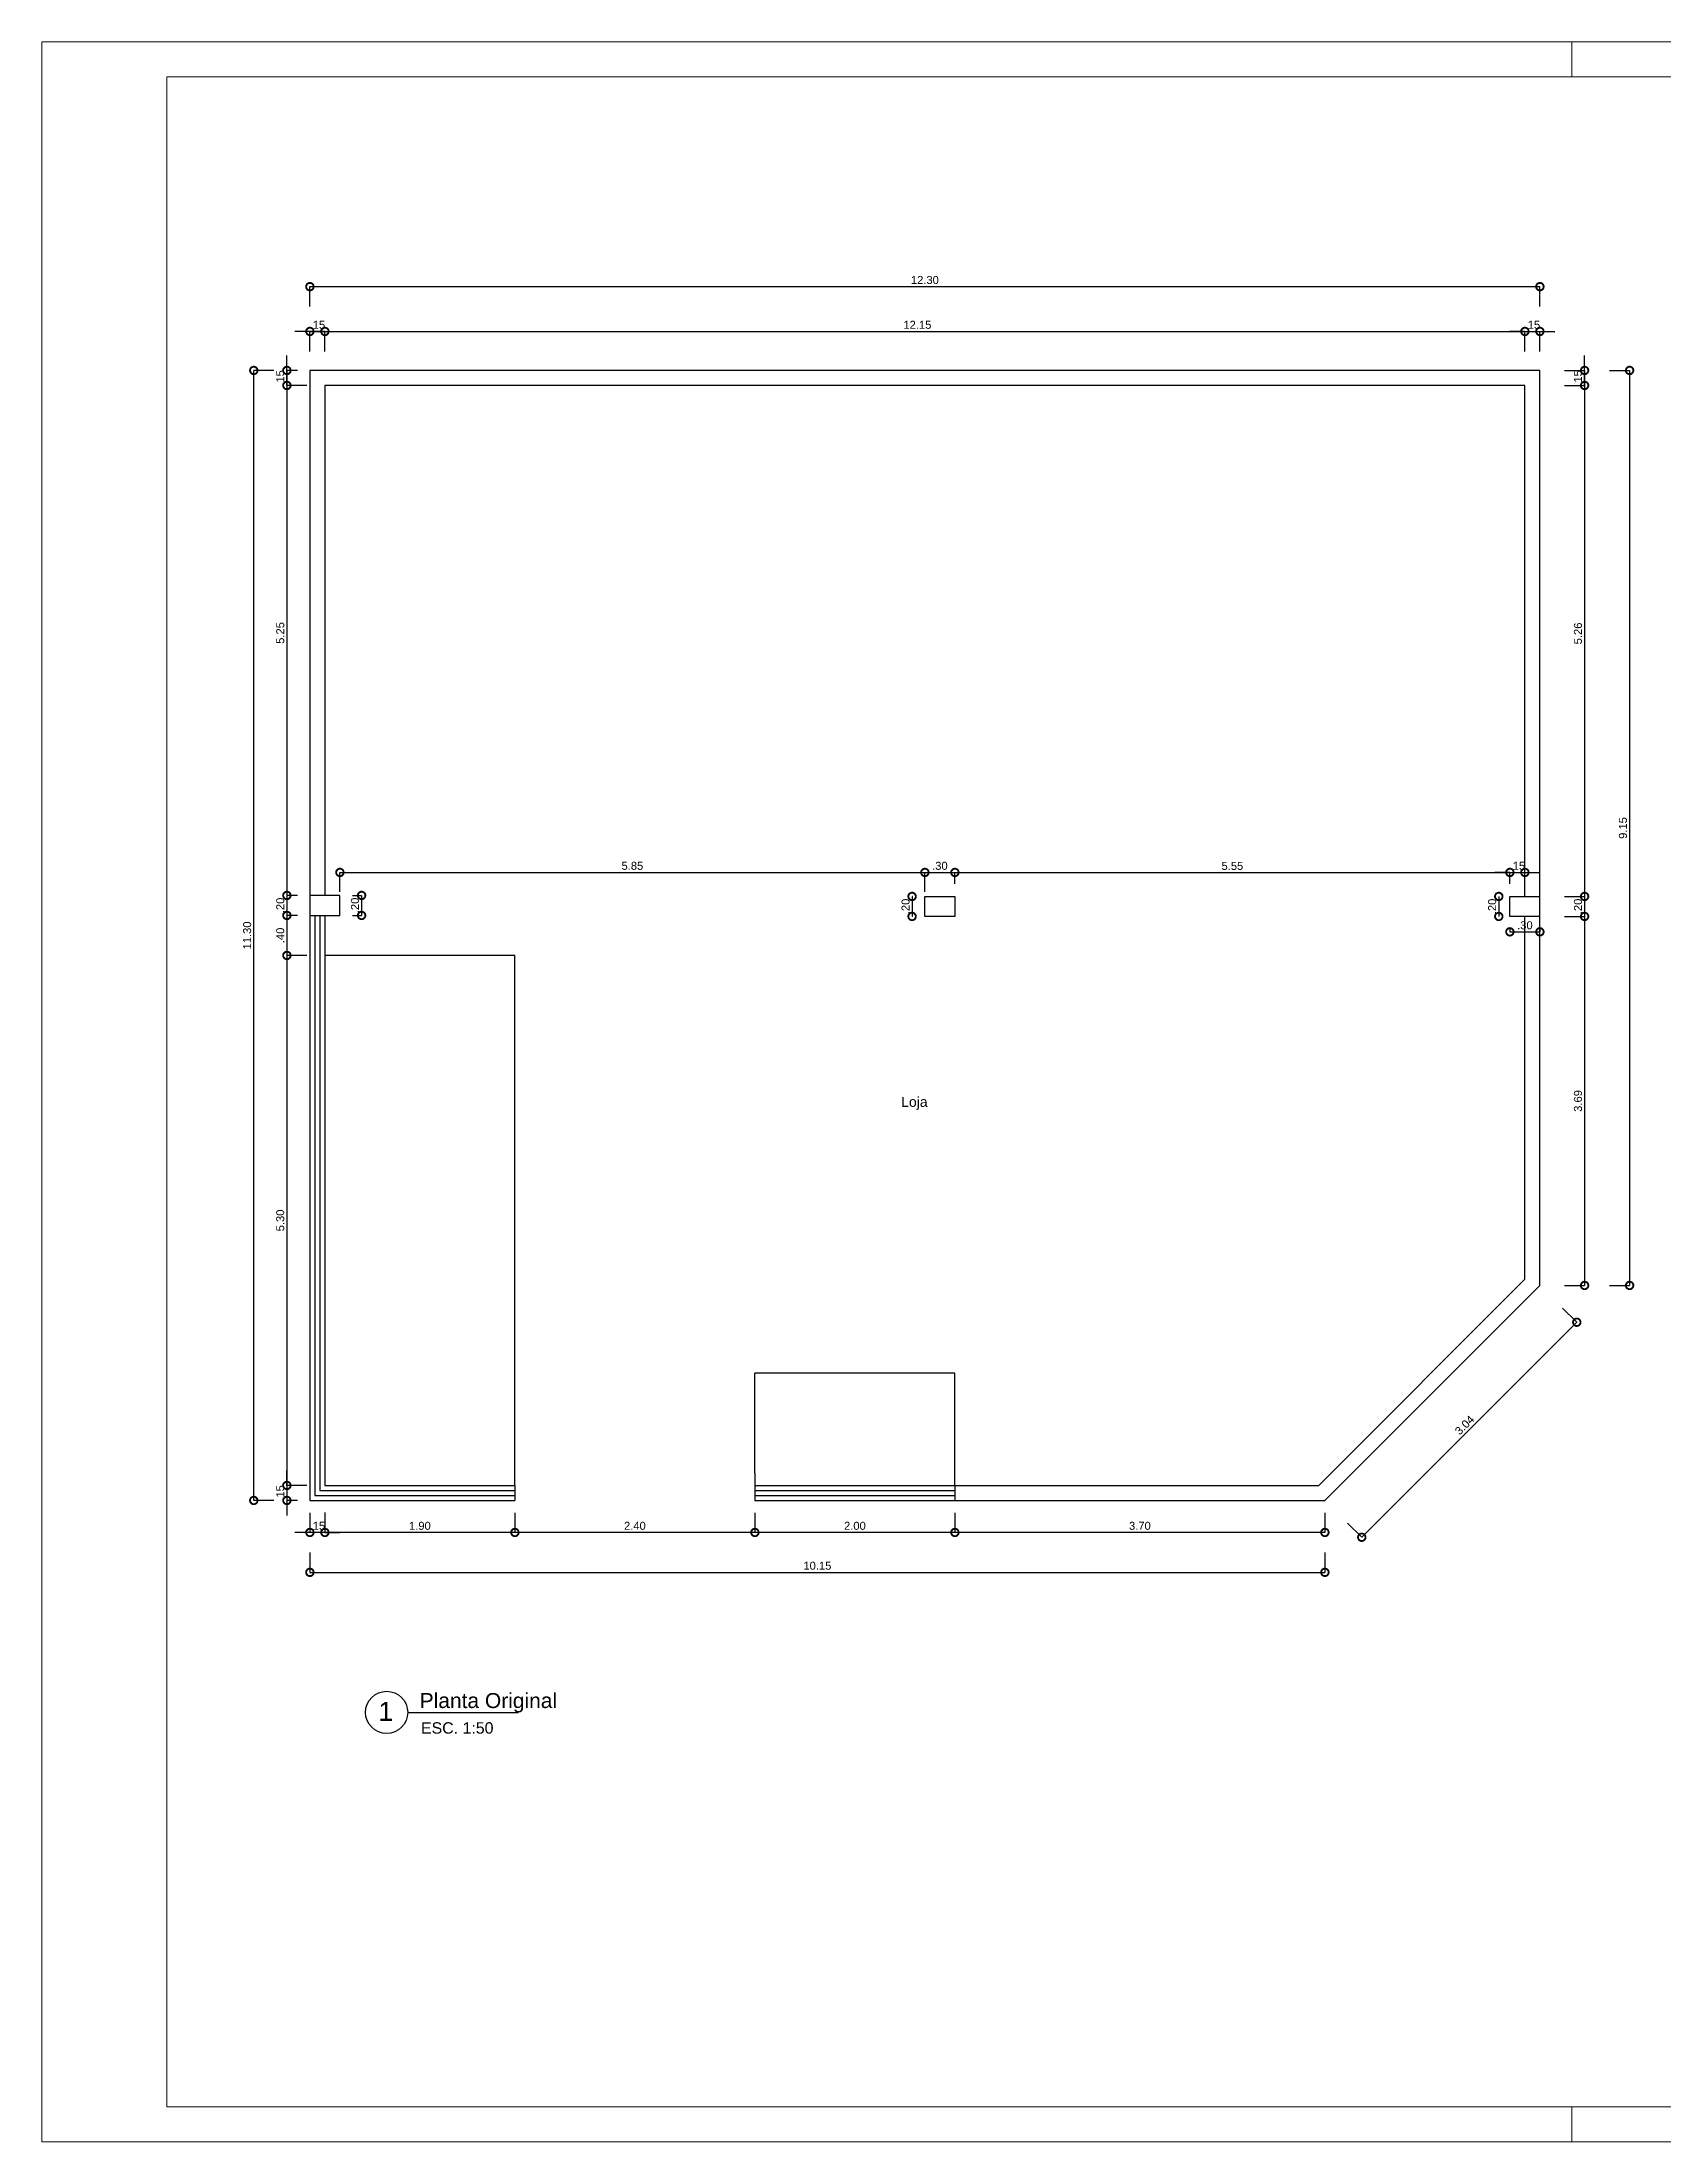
# Model space of a CAD drawing. Header units: millimetres. Extents: x 12559 to 15472, y 18493 to 18672.
# Drawn here: x 12559.34 to 12575.56, y 18566.16 to 18587.16 of the extents above; entities that cross this region are included whole.
import ezdxf

# ---------------------------------------------------------------- set-up
doc = ezdxf.new("R2010")
doc.units = ezdxf.units.MM
doc.layers.get('0').update_dxf_attribs({"lineweight": 9})
for name, color, linetype in [('02', 2, 'Continuous'), ('COTAS', 1, 'Continuous'), ('Parede', 5, 'Continuous')]:
    doc.layers.add(name, color=color, linetype=linetype)
doc.layers.add('Texto', color=6, linetype='Continuous', lineweight=30)
doc.styles.add('ESC100', font='arial.ttf', dxfattribs={"height": 0.2})
doc.styles.add('ESC75', font='arial.ttf', dxfattribs={"height": 0.15})
doc.styles.add('R60-50', font='arial.ttf', dxfattribs={"height": 0.08})
doc.styles.add('R80-50', font='arial.ttf', dxfattribs={"height": 0.1})
doc.dimstyles.new('1-50', dxfattribs={"dimtxt": 0.08, "dimasz": 0.15, "dimexe": 0, "dimexo": 0.125, "dimgap": 0.025, "dimtad": 1, "dimzin": 4, "dimdsep": 46, "dimtxsty": 'R60-50', "dimblk": 'DOTSMALL', "dimcen": 0, "dimclrd": 10, "dimclre": 10, "dimclrt": 2, "dimaunit": 1, "dimadec": 0, "dimazin": 1, "dimtfac": 1, "dimtix": 1, "dimtmove": 2, "dimatfit": 3, "dimldrblk": 'DOTSMALL', "dimfxl": 0.2, "dimfxlon": 1, "dimtolj": 1, "dimtzin": 0, "dimarcsym": 0})

# ---------------------------------------------------------------- blocks, each defined once
blk = doc.blocks.new('_DOTSMALL')
at = {"color": 0, "linetype": 'ByBlock', "const_width": 0.5}
blk.add_lwpolyline([(-0.0625, 0, 1), (0.0625, 0, 1)], format="xyb", close=True, dxfattribs=at)
blk = doc.blocks.new('*D120')
at = {"layer": 'COTAS', "color": 10, "lineweight": -2, "transparency": 16777216}
for p, q in [((12562.015, 18584.269), (12561.865, 18584.269)), ((12562.015, 18584.069), (12562.015, 18584.269)), ((12562.165, 18584.269), (12562.015, 18584.269)), ((12562.165, 18584.069), (12562.165, 18584.269)), ((12562.165, 18584.269), (12562.315, 18584.269))]:
    blk.add_line(p, q, dxfattribs=at)
at = {"layer": 'Defpoints', "color": 0, "transparency": 16777216}
for p in [(12562.015, 18584.269), (12562.015, 18583.879), (12562.165, 18583.729)]:
    blk.add_point(p, dxfattribs=at)
at = {"layer": 'COTAS', "color": 10, "lineweight": -2, "transparency": 16777216, "xscale": 0.15, "yscale": 0.15, "zscale": 0.15}
blk.add_blockref('_DOTSMALL', (12562.015, 18584.269), dxfattribs=at)
at = {"layer": 'COTAS', "color": 10, "lineweight": -2, "transparency": 16777216, "xscale": 0.15, "yscale": 0.15, "zscale": 0.15, "rotation": 180}
blk.add_blockref('_DOTSMALL', (12562.165, 18584.269), dxfattribs=at)
at = {"layer": 'COTAS', "color": 2, "transparency": 16777216, "insert": (12562.09, 18584.335), "char_height": 0.08, "attachment_point": 5, "style": 'R60-50'}
blk.add_mtext('\\A1;.15', dxfattribs=at)
blk = doc.blocks.new('*D121')
at = {"layer": 'COTAS', "color": 10, "lineweight": -2, "transparency": 16777216}
for p, q in [((12562.015, 18584.069), (12562.015, 18584.269)), ((12562.015, 18584.269), (12574.165, 18584.269)), ((12574.165, 18584.069), (12574.165, 18584.269))]:
    blk.add_line(p, q, dxfattribs=at)
at = {"layer": 'Defpoints', "color": 0, "transparency": 16777216}
for p in [(12574.165, 18584.269), (12562.015, 18583.879), (12574.165, 18583.729)]:
    blk.add_point(p, dxfattribs=at)
at = {"layer": 'COTAS', "color": 10, "lineweight": -2, "transparency": 16777216, "xscale": 0.15, "yscale": 0.15, "zscale": 0.15, "rotation": 180}
blk.add_blockref('_DOTSMALL', (12562.015, 18584.269), dxfattribs=at)
at = {"layer": 'COTAS', "color": 10, "lineweight": -2, "transparency": 16777216, "xscale": 0.15, "yscale": 0.15, "zscale": 0.15}
blk.add_blockref('_DOTSMALL', (12574.165, 18584.269), dxfattribs=at)
at = {"layer": 'COTAS', "color": 2, "transparency": 16777216, "insert": (12568.09, 18584.335), "char_height": 0.08, "attachment_point": 5, "style": 'R60-50'}
blk.add_mtext('\\A1;12.15', dxfattribs=at)
blk = doc.blocks.new('*D122')
at = {"layer": 'COTAS', "color": 10, "lineweight": -2, "transparency": 16777216}
for p, q in [((12574.165, 18584.269), (12574.015, 18584.269)), ((12574.165, 18584.069), (12574.165, 18584.269)), ((12574.165, 18584.269), (12574.315, 18584.269)), ((12574.315, 18584.069), (12574.315, 18584.269)), ((12574.315, 18584.269), (12574.465, 18584.269))]:
    blk.add_line(p, q, dxfattribs=at)
at = {"layer": 'Defpoints', "color": 0, "transparency": 16777216}
for p in [(12574.315, 18584.269), (12574.315, 18583.879), (12574.165, 18583.729)]:
    blk.add_point(p, dxfattribs=at)
at = {"layer": 'COTAS', "color": 10, "lineweight": -2, "transparency": 16777216, "xscale": 0.15, "yscale": 0.15, "zscale": 0.15}
blk.add_blockref('_DOTSMALL', (12574.165, 18584.269), dxfattribs=at)
at = {"layer": 'COTAS', "color": 10, "lineweight": -2, "transparency": 16777216, "xscale": 0.15, "yscale": 0.15, "zscale": 0.15, "rotation": 180}
blk.add_blockref('_DOTSMALL', (12574.315, 18584.269), dxfattribs=at)
at = {"layer": 'COTAS', "color": 2, "transparency": 16777216, "insert": (12574.24, 18584.335), "char_height": 0.08, "attachment_point": 5, "style": 'R60-50'}
blk.add_mtext('\\A1;.15', dxfattribs=at)
blk = doc.blocks.new('*D123')
at = {"layer": 'COTAS', "color": 10, "lineweight": -2, "transparency": 16777216}
for p, q in [((12562.015, 18584.517), (12562.015, 18584.717)), ((12562.015, 18584.717), (12574.315, 18584.717)), ((12574.315, 18584.517), (12574.315, 18584.717))]:
    blk.add_line(p, q, dxfattribs=at)
at = {"layer": 'Defpoints', "color": 0, "transparency": 16777216}
for p in [(12574.315, 18584.717), (12562.015, 18583.879), (12574.315, 18583.879)]:
    blk.add_point(p, dxfattribs=at)
at = {"layer": 'COTAS', "color": 10, "lineweight": -2, "transparency": 16777216, "xscale": 0.15, "yscale": 0.15, "zscale": 0.15, "rotation": 180}
blk.add_blockref('_DOTSMALL', (12562.015, 18584.717), dxfattribs=at)
at = {"layer": 'COTAS', "color": 10, "lineweight": -2, "transparency": 16777216, "xscale": 0.15, "yscale": 0.15, "zscale": 0.15}
blk.add_blockref('_DOTSMALL', (12574.315, 18584.717), dxfattribs=at)
at = {"layer": 'COTAS', "color": 2, "transparency": 16777216, "insert": (12568.165, 18584.783), "char_height": 0.08, "attachment_point": 5, "style": 'R60-50'}
blk.add_mtext('\\A1;12.30', dxfattribs=at)
blk = doc.blocks.new('*D124')
at = {"layer": 'COTAS', "color": 10, "lineweight": -2, "transparency": 16777216}
for p, q in [((12574.762, 18583.879), (12574.762, 18584.029)), ((12574.562, 18583.879), (12574.762, 18583.879)), ((12574.762, 18583.729), (12574.762, 18583.879)), ((12574.562, 18583.729), (12574.762, 18583.729)), ((12574.762, 18583.729), (12574.762, 18583.579))]:
    blk.add_line(p, q, dxfattribs=at)
at = {"layer": 'Defpoints', "color": 0, "transparency": 16777216}
for p in [(12574.315, 18583.879), (12574.762, 18583.879), (12574.165, 18583.729)]:
    blk.add_point(p, dxfattribs=at)
at = {"layer": 'COTAS', "color": 10, "lineweight": -2, "transparency": 16777216, "xscale": 0.15, "yscale": 0.15, "zscale": 0.15}
for p, rotation in [((12574.762, 18583.879), 270), ((12574.762, 18583.729), 90)]:
    blk.add_blockref('_DOTSMALL', p, dxfattribs=dict(at, rotation=rotation))
at = {"layer": 'COTAS', "color": 2, "transparency": 16777216, "insert": (12574.696, 18583.804), "char_height": 0.08, "attachment_point": 5, "rotation": 90, "style": 'R60-50'}
blk.add_mtext('\\A1;.15', dxfattribs=at)
blk = doc.blocks.new('*D125')
at = {"layer": 'COTAS', "color": 10, "lineweight": -2, "transparency": 16777216}
for p, q in [((12574.562, 18583.879), (12574.762, 18583.879)), ((12574.762, 18583.879), (12574.762, 18578.619)), ((12574.562, 18578.619), (12574.762, 18578.619))]:
    blk.add_line(p, q, dxfattribs=at)
at = {"layer": 'Defpoints', "color": 0, "transparency": 16777216}
for p in [(12574.315, 18583.879), (12574.315, 18578.619), (12574.762, 18578.619)]:
    blk.add_point(p, dxfattribs=at)
at = {"layer": 'COTAS', "color": 10, "lineweight": -2, "transparency": 16777216, "xscale": 0.15, "yscale": 0.15, "zscale": 0.15}
for p, rotation in [((12574.762, 18583.879), 90), ((12574.762, 18578.619), 270)]:
    blk.add_blockref('_DOTSMALL', p, dxfattribs=dict(at, rotation=rotation))
at = {"layer": 'COTAS', "color": 2, "transparency": 16777216, "insert": (12574.696, 18581.249), "char_height": 0.08, "attachment_point": 5, "rotation": 90, "style": 'R60-50'}
blk.add_mtext('\\A1;5.26', dxfattribs=at)
blk = doc.blocks.new('*D126')
at = {"layer": 'COTAS', "color": 10, "lineweight": -2, "transparency": 16777216}
for p, q in [((12574.562, 18578.619), (12574.762, 18578.619)), ((12574.762, 18578.619), (12574.762, 18578.419)), ((12574.562, 18578.419), (12574.762, 18578.419))]:
    blk.add_line(p, q, dxfattribs=at)
at = {"layer": 'Defpoints', "color": 0, "transparency": 16777216}
for p in [(12574.315, 18578.619), (12574.315, 18578.419), (12574.762, 18578.419)]:
    blk.add_point(p, dxfattribs=at)
at = {"layer": 'COTAS', "color": 10, "lineweight": -2, "transparency": 16777216, "xscale": 0.15, "yscale": 0.15, "zscale": 0.15}
for p, rotation in [((12574.762, 18578.619), 90), ((12574.762, 18578.419), 270)]:
    blk.add_blockref('_DOTSMALL', p, dxfattribs=dict(at, rotation=rotation))
at = {"layer": 'COTAS', "color": 2, "transparency": 16777216, "insert": (12574.696, 18578.519), "char_height": 0.08, "attachment_point": 5, "rotation": 90, "style": 'R60-50'}
blk.add_mtext('\\A1;.20', dxfattribs=at)
blk = doc.blocks.new('*D127')
at = {"layer": 'COTAS', "color": 10, "lineweight": -2, "transparency": 16777216}
for p, q in [((12574.562, 18578.419), (12574.762, 18578.419)), ((12574.762, 18578.419), (12574.762, 18574.729)), ((12574.562, 18574.729), (12574.762, 18574.729))]:
    blk.add_line(p, q, dxfattribs=at)
at = {"layer": 'Defpoints', "color": 0, "transparency": 16777216}
for p in [(12574.315, 18578.419), (12574.315, 18574.729), (12574.762, 18574.729)]:
    blk.add_point(p, dxfattribs=at)
at = {"layer": 'COTAS', "color": 10, "lineweight": -2, "transparency": 16777216, "xscale": 0.15, "yscale": 0.15, "zscale": 0.15}
for p, rotation in [((12574.762, 18578.419), 90), ((12574.762, 18574.729), 270)]:
    blk.add_blockref('_DOTSMALL', p, dxfattribs=dict(at, rotation=rotation))
at = {"layer": 'COTAS', "color": 2, "transparency": 16777216, "insert": (12574.696, 18576.574), "char_height": 0.08, "attachment_point": 5, "rotation": 90, "style": 'R60-50'}
blk.add_mtext('\\A1;3.69', dxfattribs=at)
blk = doc.blocks.new('*D128')
at = {"layer": 'COTAS', "color": 10, "lineweight": -2, "transparency": 16777216}
for p, q in [((12575.012, 18583.879), (12575.212, 18583.879)), ((12575.212, 18583.879), (12575.212, 18574.729)), ((12575.012, 18574.729), (12575.212, 18574.729))]:
    blk.add_line(p, q, dxfattribs=at)
at = {"layer": 'Defpoints', "color": 0, "transparency": 16777216}
for p in [(12574.315, 18583.879), (12574.315, 18574.729), (12575.212, 18574.729)]:
    blk.add_point(p, dxfattribs=at)
at = {"layer": 'COTAS', "color": 10, "lineweight": -2, "transparency": 16777216, "xscale": 0.15, "yscale": 0.15, "zscale": 0.15}
for p, rotation in [((12575.212, 18583.879), 90), ((12575.212, 18574.729), 270)]:
    blk.add_blockref('_DOTSMALL', p, dxfattribs=dict(at, rotation=rotation))
at = {"layer": 'COTAS', "color": 2, "transparency": 16777216, "insert": (12575.146, 18579.304), "char_height": 0.08, "attachment_point": 5, "rotation": 90, "style": 'R60-50'}
blk.add_mtext('\\A1;9.15', dxfattribs=at)
blk = doc.blocks.new('*D129')
at = {"layer": 'COTAS', "color": 10, "lineweight": -2, "transparency": 16777216}
for p, q in [((12574.542, 18574.502), (12574.684, 18574.361)), ((12572.534, 18572.211), (12574.684, 18574.361)), ((12572.392, 18572.352), (12572.534, 18572.211))]:
    blk.add_line(p, q, dxfattribs=at)
at = {"layer": 'Defpoints', "color": 0, "transparency": 16777216}
for p in [(12574.315, 18574.729), (12574.684, 18574.361), (12572.165, 18572.579)]:
    blk.add_point(p, dxfattribs=at)
at = {"layer": 'COTAS', "color": 10, "lineweight": -2, "transparency": 16777216, "xscale": 0.15, "yscale": 0.15, "zscale": 0.15}
for p, rotation in [((12574.684, 18574.361), 44.99999999997576), ((12572.534, 18572.211), 224.9999999999758)]:
    blk.add_blockref('_DOTSMALL', p, dxfattribs=dict(at, rotation=rotation))
at = {"layer": 'COTAS', "color": 2, "transparency": 16777216, "insert": (12573.562, 18573.332), "char_height": 0.08, "attachment_point": 5, "rotation": 45, "style": 'R60-50'}
blk.add_mtext('\\A1;3.04', dxfattribs=at)
blk = doc.blocks.new('*D130')
at = {"layer": 'COTAS', "color": 10, "lineweight": -2, "transparency": 16777216}
for p, q in [((12568.465, 18572.454), (12568.465, 18572.259)), ((12572.165, 18572.454), (12572.165, 18572.259)), ((12572.165, 18572.259), (12568.465, 18572.259))]:
    blk.add_line(p, q, dxfattribs=at)
at = {"layer": 'Defpoints', "color": 0, "transparency": 16777216}
for p in [(12568.465, 18572.579), (12572.165, 18572.579), (12568.465, 18572.259)]:
    blk.add_point(p, dxfattribs=at)
at = {"layer": 'COTAS', "color": 10, "lineweight": -2, "transparency": 16777216, "xscale": 0.15, "yscale": 0.15, "zscale": 0.15, "rotation": 180}
blk.add_blockref('_DOTSMALL', (12568.465, 18572.259), dxfattribs=at)
at = {"layer": 'COTAS', "color": 10, "lineweight": -2, "transparency": 16777216, "xscale": 0.15, "yscale": 0.15, "zscale": 0.15}
blk.add_blockref('_DOTSMALL', (12572.165, 18572.259), dxfattribs=at)
at = {"layer": 'COTAS', "color": 2, "transparency": 16777216, "insert": (12570.315, 18572.325), "char_height": 0.08, "attachment_point": 5, "style": 'R60-50'}
blk.add_mtext('\\A1;3.70', dxfattribs=at)
blk = doc.blocks.new('*D131')
at = {"layer": 'COTAS', "color": 10, "lineweight": -2, "transparency": 16777216}
for p, q in [((12566.465, 18572.454), (12566.465, 18572.259)), ((12568.465, 18572.454), (12568.465, 18572.259)), ((12568.465, 18572.259), (12566.465, 18572.259))]:
    blk.add_line(p, q, dxfattribs=at)
at = {"layer": 'Defpoints', "color": 0, "transparency": 16777216}
for p in [(12566.465, 18572.579), (12568.465, 18572.579), (12566.465, 18572.259)]:
    blk.add_point(p, dxfattribs=at)
at = {"layer": 'COTAS', "color": 10, "lineweight": -2, "transparency": 16777216, "xscale": 0.15, "yscale": 0.15, "zscale": 0.15, "rotation": 180}
blk.add_blockref('_DOTSMALL', (12566.465, 18572.259), dxfattribs=at)
at = {"layer": 'COTAS', "color": 10, "lineweight": -2, "transparency": 16777216, "xscale": 0.15, "yscale": 0.15, "zscale": 0.15}
blk.add_blockref('_DOTSMALL', (12568.465, 18572.259), dxfattribs=at)
at = {"layer": 'COTAS', "color": 2, "transparency": 16777216, "insert": (12567.465, 18572.325), "char_height": 0.08, "attachment_point": 5, "style": 'R60-50'}
blk.add_mtext('\\A1;2.00', dxfattribs=at)
blk = doc.blocks.new('*D132')
at = {"layer": 'COTAS', "color": 10, "lineweight": -2, "transparency": 16777216}
for p, q in [((12564.065, 18572.454), (12564.065, 18572.259)), ((12566.465, 18572.454), (12566.465, 18572.259)), ((12566.465, 18572.259), (12564.065, 18572.259))]:
    blk.add_line(p, q, dxfattribs=at)
at = {"layer": 'Defpoints', "color": 0, "transparency": 16777216}
for p in [(12564.065, 18572.579), (12566.465, 18572.579), (12564.065, 18572.259)]:
    blk.add_point(p, dxfattribs=at)
at = {"layer": 'COTAS', "color": 10, "lineweight": -2, "transparency": 16777216, "xscale": 0.15, "yscale": 0.15, "zscale": 0.15, "rotation": 180}
blk.add_blockref('_DOTSMALL', (12564.065, 18572.259), dxfattribs=at)
at = {"layer": 'COTAS', "color": 10, "lineweight": -2, "transparency": 16777216, "xscale": 0.15, "yscale": 0.15, "zscale": 0.15}
blk.add_blockref('_DOTSMALL', (12566.465, 18572.259), dxfattribs=at)
at = {"layer": 'COTAS', "color": 2, "transparency": 16777216, "insert": (12565.265, 18572.325), "char_height": 0.08, "attachment_point": 5, "style": 'R60-50'}
blk.add_mtext('\\A1;2.40', dxfattribs=at)
blk = doc.blocks.new('*D133')
at = {"layer": 'COTAS', "color": 10, "lineweight": -2, "transparency": 16777216}
for p, q in [((12562.165, 18572.459), (12562.165, 18572.259)), ((12564.065, 18572.454), (12564.065, 18572.259)), ((12564.065, 18572.259), (12562.165, 18572.259))]:
    blk.add_line(p, q, dxfattribs=at)
at = {"layer": 'Defpoints', "color": 0, "transparency": 16777216}
for p in [(12562.165, 18572.729), (12564.065, 18572.579), (12562.165, 18572.259)]:
    blk.add_point(p, dxfattribs=at)
at = {"layer": 'COTAS', "color": 10, "lineweight": -2, "transparency": 16777216, "xscale": 0.15, "yscale": 0.15, "zscale": 0.15, "rotation": 180}
blk.add_blockref('_DOTSMALL', (12562.165, 18572.259), dxfattribs=at)
at = {"layer": 'COTAS', "color": 10, "lineweight": -2, "transparency": 16777216, "xscale": 0.15, "yscale": 0.15, "zscale": 0.15}
blk.add_blockref('_DOTSMALL', (12564.065, 18572.259), dxfattribs=at)
at = {"layer": 'COTAS', "color": 2, "transparency": 16777216, "insert": (12563.115, 18572.325), "char_height": 0.08, "attachment_point": 5, "style": 'R60-50'}
blk.add_mtext('\\A1;1.90', dxfattribs=at)
blk = doc.blocks.new('*D134')
at = {"layer": 'COTAS', "color": 10, "lineweight": -2, "transparency": 16777216}
for p, q in [((12562.015, 18572.454), (12562.015, 18572.259)), ((12562.165, 18572.459), (12562.165, 18572.259)), ((12562.015, 18572.259), (12561.865, 18572.259)), ((12562.165, 18572.259), (12562.015, 18572.259)), ((12562.165, 18572.259), (12562.315, 18572.259))]:
    blk.add_line(p, q, dxfattribs=at)
at = {"layer": 'Defpoints', "color": 0, "transparency": 16777216}
for p in [(12562.165, 18572.729), (12562.015, 18572.579), (12562.015, 18572.259)]:
    blk.add_point(p, dxfattribs=at)
at = {"layer": 'COTAS', "color": 10, "lineweight": -2, "transparency": 16777216, "xscale": 0.15, "yscale": 0.15, "zscale": 0.15}
blk.add_blockref('_DOTSMALL', (12562.015, 18572.259), dxfattribs=at)
at = {"layer": 'COTAS', "color": 10, "lineweight": -2, "transparency": 16777216, "xscale": 0.15, "yscale": 0.15, "zscale": 0.15, "rotation": 180}
blk.add_blockref('_DOTSMALL', (12562.165, 18572.259), dxfattribs=at)
at = {"layer": 'COTAS', "color": 2, "transparency": 16777216, "insert": (12562.09, 18572.325), "char_height": 0.08, "attachment_point": 5, "style": 'R60-50'}
blk.add_mtext('\\A1;.15', dxfattribs=at)
blk = doc.blocks.new('*D135')
at = {"layer": 'COTAS', "color": 10, "lineweight": -2, "transparency": 16777216}
for p, q in [((12562.015, 18572.06), (12562.015, 18571.86)), ((12572.165, 18572.06), (12572.165, 18571.86)), ((12562.015, 18571.86), (12572.165, 18571.86))]:
    blk.add_line(p, q, dxfattribs=at)
at = {"layer": 'Defpoints', "color": 0, "transparency": 16777216}
for p in [(12562.015, 18572.579), (12572.165, 18572.579), (12572.165, 18571.86)]:
    blk.add_point(p, dxfattribs=at)
at = {"layer": 'COTAS', "color": 10, "lineweight": -2, "transparency": 16777216, "xscale": 0.15, "yscale": 0.15, "zscale": 0.15, "rotation": 180}
blk.add_blockref('_DOTSMALL', (12562.015, 18571.86), dxfattribs=at)
at = {"layer": 'COTAS', "color": 10, "lineweight": -2, "transparency": 16777216, "xscale": 0.15, "yscale": 0.15, "zscale": 0.15}
blk.add_blockref('_DOTSMALL', (12572.165, 18571.86), dxfattribs=at)
at = {"layer": 'COTAS', "color": 2, "transparency": 16777216, "insert": (12567.09, 18571.926), "char_height": 0.08, "attachment_point": 5, "style": 'R60-50'}
blk.add_mtext('\\A1;10.15', dxfattribs=at)
blk = doc.blocks.new('*D136')
at = {"layer": 'COTAS', "color": 10, "lineweight": -2, "transparency": 16777216}
for p, q in [((12561.785, 18583.879), (12561.785, 18584.029)), ((12561.89, 18583.879), (12561.785, 18583.879)), ((12561.785, 18583.729), (12561.785, 18583.879)), ((12561.985, 18583.729), (12561.785, 18583.729)), ((12561.785, 18583.729), (12561.785, 18583.579))]:
    blk.add_line(p, q, dxfattribs=at)
at = {"layer": 'Defpoints', "color": 0, "transparency": 16777216}
for p in [(12561.785, 18583.879), (12562.015, 18583.879), (12562.165, 18583.729)]:
    blk.add_point(p, dxfattribs=at)
at = {"layer": 'COTAS', "color": 10, "lineweight": -2, "transparency": 16777216, "xscale": 0.15, "yscale": 0.15, "zscale": 0.15}
for p, rotation in [((12561.785, 18583.879), 270), ((12561.785, 18583.729), 90)]:
    blk.add_blockref('_DOTSMALL', p, dxfattribs=dict(at, rotation=rotation))
at = {"layer": 'COTAS', "color": 2, "transparency": 16777216, "insert": (12561.719, 18583.804), "char_height": 0.08, "attachment_point": 5, "rotation": 90, "style": 'R60-50'}
blk.add_mtext('\\A1;.15', dxfattribs=at)
blk = doc.blocks.new('*D137')
at = {"layer": 'COTAS', "color": 10, "lineweight": -2, "transparency": 16777216}
for p, q in [((12561.89, 18583.879), (12561.785, 18583.879)), ((12561.785, 18583.879), (12561.785, 18578.629)), ((12561.89, 18578.629), (12561.785, 18578.629))]:
    blk.add_line(p, q, dxfattribs=at)
at = {"layer": 'Defpoints', "color": 0, "transparency": 16777216}
for p in [(12562.015, 18583.879), (12561.785, 18578.629), (12562.015, 18578.629)]:
    blk.add_point(p, dxfattribs=at)
at = {"layer": 'COTAS', "color": 10, "lineweight": -2, "transparency": 16777216, "xscale": 0.15, "yscale": 0.15, "zscale": 0.15}
for p, rotation in [((12561.785, 18583.879), 90), ((12561.785, 18578.629), 270)]:
    blk.add_blockref('_DOTSMALL', p, dxfattribs=dict(at, rotation=rotation))
at = {"layer": 'COTAS', "color": 2, "transparency": 16777216, "insert": (12561.719, 18581.254), "char_height": 0.08, "attachment_point": 5, "rotation": 90, "style": 'R60-50'}
blk.add_mtext('\\A1;5.25', dxfattribs=at)
blk = doc.blocks.new('*D138')
at = {"layer": 'COTAS', "color": 10, "lineweight": -2, "transparency": 16777216}
for p, q in [((12561.89, 18578.629), (12561.785, 18578.629)), ((12561.785, 18578.629), (12561.785, 18578.429)), ((12561.89, 18578.429), (12561.785, 18578.429))]:
    blk.add_line(p, q, dxfattribs=at)
at = {"layer": 'Defpoints', "color": 0, "transparency": 16777216}
for p in [(12562.015, 18578.629), (12561.785, 18578.429), (12562.015, 18578.429)]:
    blk.add_point(p, dxfattribs=at)
at = {"layer": 'COTAS', "color": 10, "lineweight": -2, "transparency": 16777216, "xscale": 0.15, "yscale": 0.15, "zscale": 0.15}
for p, rotation in [((12561.785, 18578.629), 90), ((12561.785, 18578.429), 270)]:
    blk.add_blockref('_DOTSMALL', p, dxfattribs=dict(at, rotation=rotation))
at = {"layer": 'COTAS', "color": 2, "transparency": 16777216, "insert": (12561.719, 18578.529), "char_height": 0.08, "attachment_point": 5, "rotation": 90, "style": 'R60-50'}
blk.add_mtext('\\A1;.20', dxfattribs=at)
blk = doc.blocks.new('*D139')
at = {"layer": 'COTAS', "color": 10, "lineweight": -2, "transparency": 16777216}
for p, q in [((12561.89, 18578.429), (12561.785, 18578.429)), ((12561.785, 18578.429), (12561.785, 18578.029)), ((12561.985, 18578.029), (12561.785, 18578.029))]:
    blk.add_line(p, q, dxfattribs=at)
at = {"layer": 'Defpoints', "color": 0, "transparency": 16777216}
for p in [(12562.015, 18578.429), (12561.785, 18578.029), (12562.165, 18578.029)]:
    blk.add_point(p, dxfattribs=at)
at = {"layer": 'COTAS', "color": 10, "lineweight": -2, "transparency": 16777216, "xscale": 0.15, "yscale": 0.15, "zscale": 0.15}
for p, rotation in [((12561.785, 18578.429), 90), ((12561.785, 18578.029), 270)]:
    blk.add_blockref('_DOTSMALL', p, dxfattribs=dict(at, rotation=rotation))
at = {"layer": 'COTAS', "color": 2, "transparency": 16777216, "insert": (12561.719, 18578.229), "char_height": 0.08, "attachment_point": 5, "rotation": 90, "style": 'R60-50'}
blk.add_mtext('\\A1;.40', dxfattribs=at)
blk = doc.blocks.new('*D140')
at = {"layer": 'COTAS', "color": 10, "lineweight": -2, "transparency": 16777216}
for p, q in [((12561.985, 18578.029), (12561.785, 18578.029)), ((12561.785, 18578.029), (12561.785, 18572.729)), ((12561.985, 18572.729), (12561.785, 18572.729))]:
    blk.add_line(p, q, dxfattribs=at)
at = {"layer": 'Defpoints', "color": 0, "transparency": 16777216}
for p in [(12562.165, 18578.029), (12561.785, 18572.729), (12562.165, 18572.729)]:
    blk.add_point(p, dxfattribs=at)
at = {"layer": 'COTAS', "color": 10, "lineweight": -2, "transparency": 16777216, "xscale": 0.15, "yscale": 0.15, "zscale": 0.15}
for p, rotation in [((12561.785, 18578.029), 90), ((12561.785, 18572.729), 270)]:
    blk.add_blockref('_DOTSMALL', p, dxfattribs=dict(at, rotation=rotation))
at = {"layer": 'COTAS', "color": 2, "transparency": 16777216, "insert": (12561.719, 18575.379), "char_height": 0.08, "attachment_point": 5, "rotation": 90, "style": 'R60-50'}
blk.add_mtext('\\A1;5.30', dxfattribs=at)
blk = doc.blocks.new('*D141')
at = {"layer": 'COTAS', "color": 10, "lineweight": -2, "transparency": 16777216}
for p, q in [((12561.785, 18572.729), (12561.785, 18572.879)), ((12561.985, 18572.729), (12561.785, 18572.729)), ((12561.785, 18572.729), (12561.785, 18572.579)), ((12561.89, 18572.579), (12561.785, 18572.579)), ((12561.785, 18572.579), (12561.785, 18572.429))]:
    blk.add_line(p, q, dxfattribs=at)
at = {"layer": 'Defpoints', "color": 0, "transparency": 16777216}
for p in [(12562.165, 18572.729), (12561.785, 18572.579), (12562.015, 18572.579)]:
    blk.add_point(p, dxfattribs=at)
at = {"layer": 'COTAS', "color": 10, "lineweight": -2, "transparency": 16777216, "xscale": 0.15, "yscale": 0.15, "zscale": 0.15}
for p, rotation in [((12561.785, 18572.729), 270), ((12561.785, 18572.579), 90)]:
    blk.add_blockref('_DOTSMALL', p, dxfattribs=dict(at, rotation=rotation))
at = {"layer": 'COTAS', "color": 2, "transparency": 16777216, "insert": (12561.719, 18572.654), "char_height": 0.08, "attachment_point": 5, "rotation": 90, "style": 'R60-50'}
blk.add_mtext('\\A1;.15', dxfattribs=at)
blk = doc.blocks.new('*D142')
at = {"layer": 'COTAS', "color": 10, "lineweight": -2, "transparency": 16777216}
for p, q in [((12561.654, 18583.879), (12561.454, 18583.879)), ((12561.454, 18572.579), (12561.454, 18583.879)), ((12561.654, 18572.579), (12561.454, 18572.579))]:
    blk.add_line(p, q, dxfattribs=at)
at = {"layer": 'Defpoints', "color": 0, "transparency": 16777216}
for p in [(12561.454, 18583.879), (12562.015, 18583.879), (12562.015, 18572.579)]:
    blk.add_point(p, dxfattribs=at)
at = {"layer": 'COTAS', "color": 10, "lineweight": -2, "transparency": 16777216, "xscale": 0.15, "yscale": 0.15, "zscale": 0.15}
for p, rotation in [((12561.454, 18583.879), 90), ((12561.454, 18572.579), 270)]:
    blk.add_blockref('_DOTSMALL', p, dxfattribs=dict(at, rotation=rotation))
at = {"layer": 'COTAS', "color": 2, "transparency": 16777216, "insert": (12561.388, 18578.229), "char_height": 0.08, "attachment_point": 5, "rotation": 90, "style": 'R60-50'}
blk.add_mtext('\\A1;11.30', dxfattribs=at)
blk = doc.blocks.new('*D143')
at = {"layer": 'COTAS', "color": 10, "lineweight": -2, "transparency": 16777216}
for p, q in [((12562.315, 18578.666), (12562.315, 18578.859)), ((12562.315, 18578.859), (12568.165, 18578.859)), ((12568.165, 18578.666), (12568.165, 18578.859))]:
    blk.add_line(p, q, dxfattribs=at)
at = {"layer": 'Defpoints', "color": 0, "transparency": 16777216}
for p in [(12568.165, 18578.859), (12562.315, 18578.541), (12568.165, 18578.541)]:
    blk.add_point(p, dxfattribs=at)
at = {"layer": 'COTAS', "color": 10, "lineweight": -2, "transparency": 16777216, "xscale": 0.15, "yscale": 0.15, "zscale": 0.15, "rotation": 180}
blk.add_blockref('_DOTSMALL', (12562.315, 18578.859), dxfattribs=at)
at = {"layer": 'COTAS', "color": 10, "lineweight": -2, "transparency": 16777216, "xscale": 0.15, "yscale": 0.15, "zscale": 0.15}
blk.add_blockref('_DOTSMALL', (12568.165, 18578.859), dxfattribs=at)
at = {"layer": 'COTAS', "color": 2, "transparency": 16777216, "insert": (12565.24, 18578.925), "char_height": 0.08, "attachment_point": 5, "style": 'R60-50'}
blk.add_mtext('\\A1;5.85', dxfattribs=at)
blk = doc.blocks.new('*D144')
at = {"layer": 'COTAS', "color": 10, "lineweight": -2, "transparency": 16777216}
for p, q in [((12568.165, 18578.666), (12568.165, 18578.859)), ((12568.165, 18578.859), (12568.465, 18578.859)), ((12568.465, 18578.744), (12568.465, 18578.859))]:
    blk.add_line(p, q, dxfattribs=at)
at = {"layer": 'Defpoints', "color": 0, "transparency": 16777216}
for p in [(12568.465, 18578.859), (12568.165, 18578.541), (12568.465, 18578.619)]:
    blk.add_point(p, dxfattribs=at)
at = {"layer": 'COTAS', "color": 10, "lineweight": -2, "transparency": 16777216, "xscale": 0.15, "yscale": 0.15, "zscale": 0.15, "rotation": 180}
blk.add_blockref('_DOTSMALL', (12568.165, 18578.859), dxfattribs=at)
at = {"layer": 'COTAS', "color": 10, "lineweight": -2, "transparency": 16777216, "xscale": 0.15, "yscale": 0.15, "zscale": 0.15}
blk.add_blockref('_DOTSMALL', (12568.465, 18578.859), dxfattribs=at)
at = {"layer": 'COTAS', "color": 2, "transparency": 16777216, "insert": (12568.315, 18578.925), "char_height": 0.08, "attachment_point": 5, "style": 'R60-50'}
blk.add_mtext('\\A1;.30', dxfattribs=at)
blk = doc.blocks.new('*D145')
at = {"layer": 'COTAS', "color": 10, "lineweight": -2, "transparency": 16777216}
for p, q in [((12568.465, 18578.744), (12568.465, 18578.859)), ((12568.465, 18578.859), (12574.015, 18578.859)), ((12574.015, 18578.744), (12574.015, 18578.859))]:
    blk.add_line(p, q, dxfattribs=at)
at = {"layer": 'Defpoints', "color": 0, "transparency": 16777216}
for p in [(12574.015, 18578.859), (12568.465, 18578.619), (12574.015, 18578.619)]:
    blk.add_point(p, dxfattribs=at)
at = {"layer": 'COTAS', "color": 10, "lineweight": -2, "transparency": 16777216, "xscale": 0.15, "yscale": 0.15, "zscale": 0.15, "rotation": 180}
blk.add_blockref('_DOTSMALL', (12568.465, 18578.859), dxfattribs=at)
at = {"layer": 'COTAS', "color": 10, "lineweight": -2, "transparency": 16777216, "xscale": 0.15, "yscale": 0.15, "zscale": 0.15}
blk.add_blockref('_DOTSMALL', (12574.015, 18578.859), dxfattribs=at)
at = {"layer": 'COTAS', "color": 2, "transparency": 16777216, "insert": (12571.24, 18578.924), "char_height": 0.08, "attachment_point": 5, "style": 'R60-50'}
blk.add_mtext('\\A1;5.55', dxfattribs=at)
blk = doc.blocks.new('*D146')
at = {"layer": 'COTAS', "color": 10, "lineweight": -2, "transparency": 16777216}
for p, q in [((12574.015, 18578.859), (12573.865, 18578.859)), ((12574.015, 18578.744), (12574.015, 18578.859)), ((12574.015, 18578.859), (12574.165, 18578.859)), ((12574.165, 18578.744), (12574.165, 18578.859)), ((12574.165, 18578.859), (12574.315, 18578.859))]:
    blk.add_line(p, q, dxfattribs=at)
at = {"layer": 'Defpoints', "color": 0, "transparency": 16777216}
for p in [(12574.165, 18578.859), (12574.015, 18578.619), (12574.165, 18578.619)]:
    blk.add_point(p, dxfattribs=at)
at = {"layer": 'COTAS', "color": 10, "lineweight": -2, "transparency": 16777216, "xscale": 0.15, "yscale": 0.15, "zscale": 0.15}
blk.add_blockref('_DOTSMALL', (12574.015, 18578.859), dxfattribs=at)
at = {"layer": 'COTAS', "color": 10, "lineweight": -2, "transparency": 16777216, "xscale": 0.15, "yscale": 0.15, "zscale": 0.15, "rotation": 180}
blk.add_blockref('_DOTSMALL', (12574.165, 18578.859), dxfattribs=at)
at = {"layer": 'COTAS', "color": 2, "transparency": 16777216, "insert": (12574.09, 18578.925), "char_height": 0.08, "attachment_point": 5, "style": 'R60-50'}
blk.add_mtext('\\A1;.15', dxfattribs=at)
blk = doc.blocks.new('*D147')
at = {"layer": 'COTAS', "color": 10, "lineweight": -2, "transparency": 16777216}
for p, q in [((12568.04, 18578.619), (12568.037, 18578.619)), ((12568.037, 18578.619), (12568.037, 18578.419)), ((12568.04, 18578.419), (12568.037, 18578.419))]:
    blk.add_line(p, q, dxfattribs=at)
at = {"layer": 'Defpoints', "color": 0, "transparency": 16777216}
for p in [(12568.165, 18578.619), (12568.037, 18578.419), (12568.165, 18578.419)]:
    blk.add_point(p, dxfattribs=at)
at = {"layer": 'COTAS', "color": 10, "lineweight": -2, "transparency": 16777216, "xscale": 0.15, "yscale": 0.15, "zscale": 0.15}
for p, rotation in [((12568.037, 18578.619), 90), ((12568.037, 18578.419), 270)]:
    blk.add_blockref('_DOTSMALL', p, dxfattribs=dict(at, rotation=rotation))
at = {"layer": 'COTAS', "color": 2, "transparency": 16777216, "insert": (12567.972, 18578.519), "char_height": 0.08, "attachment_point": 5, "rotation": 90, "style": 'R60-50'}
blk.add_mtext('\\A1;.20', dxfattribs=at)
blk = doc.blocks.new('*D148')
at = {"layer": 'COTAS', "color": 10, "lineweight": -2, "transparency": 16777216}
for p, q in [((12562.44, 18578.629), (12562.532, 18578.629)), ((12562.532, 18578.629), (12562.532, 18578.429)), ((12562.44, 18578.429), (12562.532, 18578.429))]:
    blk.add_line(p, q, dxfattribs=at)
at = {"layer": 'Defpoints', "color": 0, "transparency": 16777216}
for p in [(12562.315, 18578.629), (12562.315, 18578.429), (12562.532, 18578.429)]:
    blk.add_point(p, dxfattribs=at)
at = {"layer": 'COTAS', "color": 10, "lineweight": -2, "transparency": 16777216, "xscale": 0.15, "yscale": 0.15, "zscale": 0.15}
for p, rotation in [((12562.532, 18578.629), 90), ((12562.532, 18578.429), 270)]:
    blk.add_blockref('_DOTSMALL', p, dxfattribs=dict(at, rotation=rotation))
at = {"layer": 'COTAS', "color": 2, "transparency": 16777216, "insert": (12562.466, 18578.529), "char_height": 0.08, "attachment_point": 5, "rotation": 90, "style": 'R60-50'}
blk.add_mtext('\\A1;.20', dxfattribs=at)
blk = doc.blocks.new('*D149')
at = {"layer": 'COTAS', "color": 10, "lineweight": -2, "transparency": 16777216}
blk.add_line((12573.904, 18578.619), (12573.904, 18578.419), dxfattribs=at)
at = {"layer": 'Defpoints', "color": 0, "transparency": 16777216}
for p in [(12574.015, 18578.619), (12573.904, 18578.419), (12574.015, 18578.419)]:
    blk.add_point(p, dxfattribs=at)
at = {"layer": 'COTAS', "color": 10, "lineweight": -2, "transparency": 16777216, "xscale": 0.15, "yscale": 0.15, "zscale": 0.15}
for p, rotation in [((12573.904, 18578.619), 90), ((12573.904, 18578.419), 270)]:
    blk.add_blockref('_DOTSMALL', p, dxfattribs=dict(at, rotation=rotation))
at = {"layer": 'COTAS', "color": 2, "transparency": 16777216, "insert": (12573.838, 18578.519), "char_height": 0.08, "attachment_point": 5, "rotation": 90, "style": 'R60-50'}
blk.add_mtext('\\A1;.20', dxfattribs=at)
blk = doc.blocks.new('*D150')
at = {"layer": 'COTAS', "color": 10, "lineweight": -2, "transparency": 16777216}
for p, q in [((12574.015, 18578.294), (12574.015, 18578.265)), ((12574.315, 18578.294), (12574.315, 18578.265)), ((12574.015, 18578.265), (12574.315, 18578.265))]:
    blk.add_line(p, q, dxfattribs=at)
at = {"layer": 'Defpoints', "color": 0, "transparency": 16777216}
for p in [(12574.015, 18578.419), (12574.315, 18578.419), (12574.315, 18578.265)]:
    blk.add_point(p, dxfattribs=at)
at = {"layer": 'COTAS', "color": 10, "lineweight": -2, "transparency": 16777216, "xscale": 0.15, "yscale": 0.15, "zscale": 0.15, "rotation": 180}
blk.add_blockref('_DOTSMALL', (12574.015, 18578.265), dxfattribs=at)
at = {"layer": 'COTAS', "color": 10, "lineweight": -2, "transparency": 16777216, "xscale": 0.15, "yscale": 0.15, "zscale": 0.15}
blk.add_blockref('_DOTSMALL', (12574.315, 18578.265), dxfattribs=at)
at = {"layer": 'COTAS', "color": 2, "transparency": 16777216, "insert": (12574.165, 18578.33), "char_height": 0.08, "attachment_point": 5, "style": 'R60-50'}
blk.add_mtext('\\A1;.30', dxfattribs=at)

msp = doc.modelspace()

# ---------------------------------------------------------------- linework, layer by layer
at = {"color": 2}
for p, q in [((12559.336, 18566.164), (12559.336, 18587.164)), ((12559.336, 18587.164), (12574.186, 18587.164)), ((12574.186, 18587.164), (12589.036, 18587.164)), ((12574.636, 18586.814), (12574.636, 18587.164)), ((12574.636, 18566.164), (12574.636, 18566.514)), ((12559.336, 18566.164), (12574.186, 18566.164)), ((12574.186, 18566.164), (12589.036, 18566.164))]:
    msp.add_line(p, q, dxfattribs=at)
at = {"color": 6}
for p, q in [((12560.586, 18566.514), (12560.586, 18586.814)), ((12560.586, 18586.814), (12588.686, 18586.814)), ((12560.586, 18566.514), (12588.686, 18566.514))]:
    msp.add_line(p, q, dxfattribs=at)
at = {"layer": '02'}
msp.add_line((12562.993, 18570.46), (12564.098, 18570.46), dxfattribs=at)
for points in [[(12562.065, 18578.429), (12562.065, 18572.629), (12564.065, 18572.629)], [(12562.115, 18578.429), (12562.115, 18572.679), (12564.065, 18572.679)], [(12566.465, 18572.679), (12568.165, 18572.679), (12568.465, 18572.679)], [(12566.465, 18572.629), (12568.165, 18572.629), (12568.465, 18572.629)]]:
    msp.add_lwpolyline(points, dxfattribs=at)
msp.add_circle((12562.782, 18570.46), 0.211, dxfattribs=at)
at = {"layer": 'Parede'}
for p, q in [((12562.315, 18578.629), (12562.015, 18578.629)), ((12562.315, 18578.429), (12562.315, 18578.629)), ((12568.165, 18578.419), (12568.165, 18578.619)), ((12568.165, 18578.619), (12568.465, 18578.619)), ((12568.465, 18578.619), (12568.465, 18578.419)), ((12574.015, 18578.419), (12574.015, 18578.619)), ((12574.015, 18578.619), (12574.315, 18578.619)), ((12562.015, 18578.429), (12562.315, 18578.429)), ((12568.465, 18578.419), (12568.165, 18578.419)), ((12574.315, 18578.419), (12574.015, 18578.419)), ((12568.465, 18573.851), (12566.465, 18573.851)), ((12566.465, 18572.851), (12566.465, 18573.851)), ((12568.465, 18572.729), (12568.465, 18573.851)), ((12566.465, 18572.851), (12566.465, 18572.729)), ((12564.065, 18572.729), (12564.065, 18572.579)), ((12566.465, 18572.729), (12566.465, 18572.579)), ((12568.465, 18572.729), (12568.465, 18572.579))]:
    msp.add_line(p, q, dxfattribs=at)
for points in [[(12574.315, 18574.729), (12574.315, 18583.879), (12562.015, 18583.879), (12562.015, 18572.579), (12564.065, 18572.579)], [(12574.165, 18578.619), (12574.165, 18583.729), (12562.165, 18583.729), (12562.165, 18578.629)], [(12562.165, 18578.429), (12562.165, 18572.729), (12564.065, 18572.729)], [(12566.465, 18572.729), (12568.165, 18572.729), (12572.103, 18572.729), (12574.165, 18574.792), (12574.165, 18578.419)], [(12564.065, 18572.729), (12564.065, 18578.029), (12562.165, 18578.029)], [(12566.465, 18572.579), (12568.165, 18572.579), (12572.165, 18572.579), (12574.315, 18574.729)]]:
    msp.add_lwpolyline(points, dxfattribs=at)

# ---------------------------------------------------------------- texts
at = {"layer": '02'}
for s, height, style, p in [('1', 0.19, 'ESC75', (12562.7, 18570.375)), ('Planta Original', 0.15, 'ESC100', (12563.113, 18570.503)), ('ESC. 1:50', 0.1139, 'ESC75', (12563.126, 18570.247))]:
    msp.add_text(s, height=height, dxfattribs=dict(at, style=style)).set_placement(p)
at = {"layer": 'Texto', "insert": (12567.928, 18576.615), "char_height": 0.1, "width": 1.1022, "attachment_point": 1, "style": 'R80-50'}
msp.add_mtext('Loja', dxfattribs=at)

# ---------------------------------------------------------------- dimensions: what is measured, and where the dimension line sits
at = {"layer": 'COTAS'}
for base, p1, p2, picture, middle in [((12574.315, 18584.717), (12562.015, 18583.879), (12574.315, 18583.879), '*D123', (12568.165, 18584.783)), ((12562.015, 18584.269), (12562.165, 18583.729), (12562.015, 18583.879), '*D120', (12562.09, 18584.335)), ((12574.165, 18584.269), (12562.015, 18583.879), (12574.165, 18583.729), '*D121', (12568.09, 18584.335)), ((12574.315, 18584.269), (12574.165, 18583.729), (12574.315, 18583.879), '*D122', (12574.24, 18584.335)), ((12568.165, 18578.859), (12562.315, 18578.541), (12568.165, 18578.541), '*D143', (12565.24, 18578.925)), ((12568.465, 18578.859), (12568.165, 18578.541), (12568.465, 18578.619), '*D144', (12568.315, 18578.925)), ((12574.015, 18578.859), (12568.465, 18578.619), (12574.015, 18578.619), '*D145', (12571.24, 18578.924)), ((12574.165, 18578.859), (12574.015, 18578.619), (12574.165, 18578.619), '*D146', (12574.09, 18578.925)), ((12574.315, 18578.265), (12574.015, 18578.419), (12574.315, 18578.419), '*D150', (12574.165, 18578.33)), ((12562.015, 18572.259), (12562.165, 18572.729), (12562.015, 18572.579), '*D134', (12562.09, 18572.325)), ((12562.165, 18572.259), (12564.065, 18572.579), (12562.165, 18572.729), '*D133', (12563.115, 18572.325)), ((12572.165, 18571.86), (12562.015, 18572.579), (12572.165, 18572.579), '*D135', (12567.09, 18571.926)), ((12564.065, 18572.259), (12566.465, 18572.579), (12564.065, 18572.579), '*D132', (12565.265, 18572.325)), ((12566.465, 18572.259), (12568.465, 18572.579), (12566.465, 18572.579), '*D131', (12567.465, 18572.325)), ((12568.465, 18572.259), (12572.165, 18572.579), (12568.465, 18572.579), '*D130', (12570.315, 18572.325))]:
    dim = msp.add_linear_dim(base=base, p1=p1, p2=p2, dimstyle='1-50', dxfattribs=at)
    dim.commit()
    dim.dimension.update_dxf_attribs({"geometry": picture, "text_midpoint": middle})
for base, p1, p2, picture, middle in [((12561.785, 18583.879), (12562.165, 18583.729), (12562.015, 18583.879), '*D136', (12561.719, 18583.804)), ((12574.762, 18583.879), (12574.165, 18583.729), (12574.315, 18583.879), '*D124', (12574.696, 18583.804)), ((12561.454, 18583.879), (12562.015, 18572.579), (12562.015, 18583.879), '*D142', (12561.388, 18578.229)), ((12561.785, 18578.629), (12562.015, 18583.879), (12562.015, 18578.629), '*D137', (12561.719, 18581.254)), ((12574.762, 18578.619), (12574.315, 18583.879), (12574.315, 18578.619), '*D125', (12574.696, 18581.249)), ((12575.212, 18574.729), (12574.315, 18583.879), (12574.315, 18574.729), '*D128', (12575.146, 18579.304)), ((12561.785, 18578.429), (12562.015, 18578.629), (12562.015, 18578.429), '*D138', (12561.719, 18578.529)), ((12562.532, 18578.429), (12562.315, 18578.629), (12562.315, 18578.429), '*D148', (12562.466, 18578.529)), ((12568.037, 18578.419), (12568.165, 18578.619), (12568.165, 18578.419), '*D147', (12567.972, 18578.519)), ((12573.904, 18578.419), (12574.015, 18578.619), (12574.015, 18578.419), '*D149', (12573.838, 18578.519)), ((12574.762, 18578.419), (12574.315, 18578.619), (12574.315, 18578.419), '*D126', (12574.696, 18578.519)), ((12561.785, 18578.029), (12562.015, 18578.429), (12562.165, 18578.029), '*D139', (12561.719, 18578.229)), ((12574.762, 18574.729), (12574.315, 18578.419), (12574.315, 18574.729), '*D127', (12574.696, 18576.574)), ((12561.785, 18572.729), (12562.165, 18578.029), (12562.165, 18572.729), '*D140', (12561.719, 18575.379)), ((12561.785, 18572.579), (12562.165, 18572.729), (12562.015, 18572.579), '*D141', (12561.719, 18572.654))]:
    dim = msp.add_linear_dim(base=base, p1=p1, p2=p2, angle=90, dimstyle='1-50', dxfattribs=at)
    dim.commit()
    dim.dimension.update_dxf_attribs({"geometry": picture, "text_midpoint": middle})
dim = msp.add_aligned_dim(p1=(12572.165, 18572.579), p2=(12574.315, 18574.729), distance=-0.522, dimstyle='1-50', dxfattribs=at)
dim.commit()
dim.dimension.update_dxf_attribs({"geometry": '*D129', "text_midpoint": (12573.562, 18573.332)})

doc.saveas('drawing.dxf')
